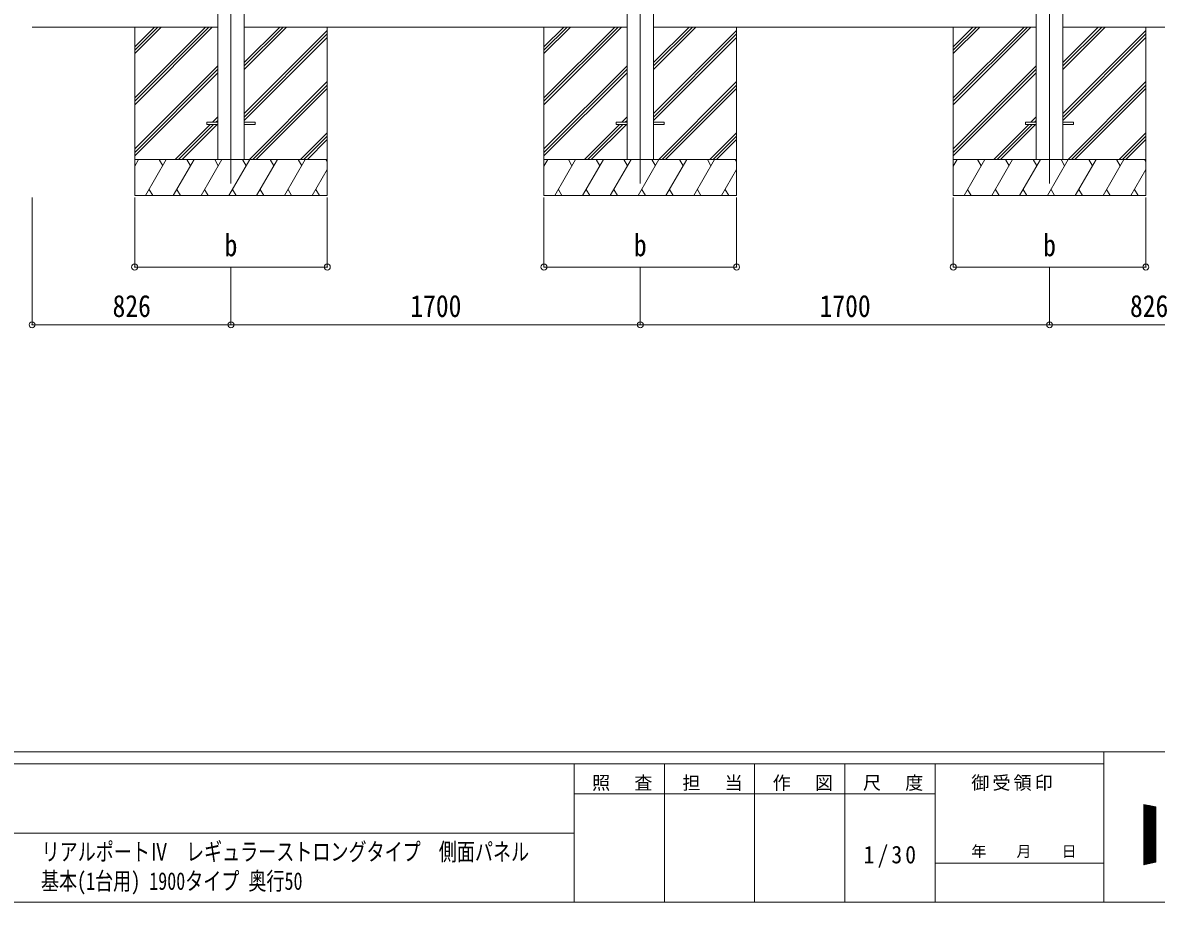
# Model space of a CAD drawing. Units: millimetres at full size. Extents: x -6988 to 7066, y -4877 to 4823.
# Drawn here: x 0 to 4708, y -4877 to -1225 of the extents above; entities that cross this region are included whole.
import ezdxf
from ezdxf.enums import TextEntityAlignment as Align

# ---------------------------------------------------------------- set-up
doc = ezdxf.new("R2010")
doc.units = ezdxf.units.MM
doc.header["$LTSCALE"] = 25
doc.header["$PDMODE"] = 32
doc.header["$PDSIZE"] = 25
for name, color, linetype, lineweight in [('0-0_0', 7, 'Continuous', 9), ('0-1_本体', 4, 'Continuous', 9), ('0-2_部品', 7, 'Continuous', 9), ('0-8_PARTS2', 2, 'Continuous', 9), ('0-A_寸法', 6, 'Continuous', 9), ('F-0_240', 7, 'Continuous', 9)]:
    doc.layers.add(name, color=color, linetype=linetype, lineweight=lineweight)
doc.styles.add('ＭＳ ゴシック', font='')
doc.styles.get('ＭＳ ゴシック').set_extended_font_data('MS Gothic')

msp = doc.modelspace()

# ---------------------------------------------------------------- linework, layer by layer
at = {"layer": '0-0_0'}
for p, q in [((38.77, -1243.22), (809.77, -1243.22)), ((464.77, -1243.22), (464.77, -1943.22)), ((464.77, -1537.4), (758.94, -1243.22)), ((464.77, -1551.54), (773.09, -1243.22)), ((464.77, -1565.69), (787.23, -1243.22)), ((464.77, -1353.55), (575.1, -1243.22)), ((464.77, -1339.41), (560.95, -1243.22)), ((464.77, -1325.27), (546.81, -1243.22)), ((919.77, -1243.22), (2509.77, -1243.22)), ((919.77, -1419.05), (1095.6, -1243.22)), ((919.77, -1404.91), (1081.45, -1243.22)), ((919.77, -1390.77), (1067.31, -1243.22)), ((919.77, -1602.9), (1264.77, -1257.9)), ((1264.77, -1243.22), (1264.77, -1943.22)), ((2164.77, -1243.22), (2164.77, -1943.22)), ((2164.77, -1537.4), (2458.94, -1243.22)), ((2164.77, -1551.54), (2473.09, -1243.22)), ((2164.77, -1565.69), (2487.23, -1243.22)), ((2164.77, -1353.55), (2275.1, -1243.22)), ((2164.77, -1339.41), (2260.95, -1243.22)), ((2164.77, -1325.27), (2246.81, -1243.22)), ((2619.77, -1243.22), (4209.77, -1243.22)), ((2619.77, -1419.05), (2795.6, -1243.22)), ((2619.77, -1404.91), (2781.45, -1243.22)), ((2619.77, -1390.77), (2767.31, -1243.22)), ((2619.77, -1602.9), (2964.77, -1257.9)), ((2964.77, -1243.22), (2964.77, -1943.22)), ((3864.77, -1243.22), (3864.77, -1943.22)), ((3864.77, -1537.4), (4158.94, -1243.22)), ((3864.77, -1551.54), (4173.09, -1243.22)), ((3864.77, -1565.69), (4187.23, -1243.22)), ((3864.77, -1353.55), (3975.1, -1243.22)), ((3864.77, -1339.41), (3960.95, -1243.22)), ((3864.77, -1325.27), (3946.81, -1243.22)), ((4319.77, -1243.22), (5090.77, -1243.22)), ((4319.77, -1419.05), (4495.6, -1243.22)), ((4319.77, -1404.91), (4481.45, -1243.22)), ((4319.77, -1390.77), (4467.31, -1243.22)), ((4319.77, -1602.9), (4664.77, -1257.9)), ((4664.77, -1243.22), (4664.77, -1943.22)), ((919.77, -1617.04), (1264.77, -1272.05)), ((919.77, -1631.18), (1264.77, -1286.19)), ((2619.77, -1617.04), (2964.77, -1272.05)), ((2619.77, -1631.18), (2964.77, -1286.19)), ((4319.77, -1617.04), (4664.77, -1272.05)), ((4319.77, -1631.18), (4664.77, -1286.19)), ((464.77, -1749.53), (809.77, -1404.53)), ((2164.77, -1749.53), (2509.77, -1404.53)), ((3864.77, -1749.53), (4209.77, -1404.53)), ((464.77, -1763.67), (809.77, -1418.68)), ((464.77, -1777.82), (809.77, -1432.82)), ((2164.77, -1763.67), (2509.77, -1418.68)), ((2164.77, -1777.82), (2509.77, -1432.82)), ((3864.77, -1763.67), (4209.77, -1418.68)), ((3864.77, -1777.82), (4209.77, -1432.82)), ((941.57, -1793.22), (1264.77, -1470.03)), ((955.72, -1793.22), (1264.77, -1484.18)), ((969.86, -1793.22), (1264.77, -1498.32)), ((2641.57, -1793.22), (2964.77, -1470.03)), ((2655.72, -1793.22), (2964.77, -1484.18)), ((2669.86, -1793.22), (2964.77, -1498.32)), ((4341.57, -1793.22), (4664.77, -1470.03)), ((4355.72, -1793.22), (4664.77, -1484.18)), ((4369.86, -1793.22), (4664.77, -1498.32)), ((633.21, -1793.22), (778.71, -1647.72)), ((647.35, -1793.22), (792.85, -1647.72)), ((661.49, -1793.22), (806.99, -1647.72)), ((787.71, -1638.72), (809.77, -1616.67)), ((801.85, -1638.72), (809.77, -1630.81)), ((2333.21, -1793.22), (2478.71, -1647.72)), ((2347.35, -1793.22), (2492.85, -1647.72)), ((2361.49, -1793.22), (2506.99, -1647.72)), ((2487.71, -1638.72), (2509.77, -1616.67)), ((2501.85, -1638.72), (2509.77, -1630.81)), ((4033.21, -1793.22), (4178.71, -1647.72)), ((4047.35, -1793.22), (4192.85, -1647.72)), ((4061.49, -1793.22), (4206.99, -1647.72)), ((4187.71, -1638.72), (4209.77, -1616.67)), ((4201.85, -1638.72), (4209.77, -1630.81)), ((1153.71, -1793.22), (1264.77, -1682.17)), ((2853.71, -1793.22), (2964.77, -1682.17)), ((4553.71, -1793.22), (4664.77, -1682.17)), ((1167.85, -1793.22), (1264.77, -1696.31)), ((1181.99, -1793.22), (1264.77, -1710.45)), ((2867.85, -1793.22), (2964.77, -1696.31)), ((2881.99, -1793.22), (2964.77, -1710.45)), ((4567.85, -1793.22), (4664.77, -1696.31)), ((4581.99, -1793.22), (4664.77, -1710.45)), ((1264.77, -1793.22), (464.77, -1793.22)), ((464.77, -1820.73), (480.64, -1793.22)), ((509.51, -1943.22), (596.11, -1793.22)), ((581.11, -1819.2), (566.11, -1793.22)), ((624.98, -1943.22), (711.58, -1793.22)), ((696.58, -1819.21), (681.58, -1793.22)), ((740.45, -1943.22), (827.05, -1793.22)), ((812.05, -1819.21), (797.05, -1793.22)), ((855.92, -1943.22), (942.52, -1793.22)), ((927.52, -1819.21), (912.52, -1793.22)), ((971.39, -1943.22), (1057.99, -1793.22)), ((1042.99, -1819.2), (1027.99, -1793.22)), ((1086.86, -1943.22), (1173.46, -1793.22)), ((1143.46, -1793.22), (1158.46, -1819.2)), ((1202.33, -1943.22), (1264.77, -1835.09)), ((1258.93, -1793.22), (1264.77, -1803.32)), ((2964.77, -1793.22), (2164.77, -1793.22)), ((2164.77, -1820.73), (2180.64, -1793.22)), ((2209.51, -1943.22), (2296.11, -1793.22)), ((2281.11, -1819.2), (2266.11, -1793.22)), ((2324.98, -1943.22), (2411.58, -1793.22)), ((2396.58, -1819.21), (2381.58, -1793.22)), ((2440.45, -1943.22), (2527.05, -1793.22)), ((2512.05, -1819.21), (2497.05, -1793.22)), ((2555.92, -1943.22), (2642.52, -1793.22)), ((2627.52, -1819.21), (2612.52, -1793.22)), ((2671.39, -1943.22), (2757.99, -1793.22)), ((2742.99, -1819.2), (2727.99, -1793.22)), ((2786.86, -1943.22), (2873.46, -1793.22)), ((2843.46, -1793.22), (2858.46, -1819.2)), ((2902.33, -1943.22), (2964.77, -1835.09)), ((2958.93, -1793.22), (2964.77, -1803.32)), ((4664.77, -1793.22), (3864.77, -1793.22)), ((3864.77, -1820.73), (3880.64, -1793.22)), ((3909.51, -1943.22), (3996.11, -1793.22)), ((3981.11, -1819.2), (3966.11, -1793.22)), ((4024.98, -1943.22), (4111.58, -1793.22)), ((4096.58, -1819.21), (4081.58, -1793.22)), ((4140.45, -1943.22), (4227.05, -1793.22)), ((4212.05, -1819.21), (4197.05, -1793.22)), ((4255.92, -1943.22), (4342.52, -1793.22)), ((4327.52, -1819.21), (4312.52, -1793.22)), ((4371.39, -1943.22), (4457.99, -1793.22)), ((4442.99, -1819.2), (4427.99, -1793.22)), ((4486.86, -1943.22), (4573.46, -1793.22)), ((4543.46, -1793.22), (4558.46, -1819.2)), ((4602.33, -1943.22), (4664.77, -1835.09)), ((4658.93, -1793.22), (4664.77, -1803.32)), ((524.51, -1917.24), (539.51, -1943.22)), ((639.98, -1917.24), (654.98, -1943.22)), ((755.45, -1917.24), (770.45, -1943.22)), ((870.92, -1917.24), (885.92, -1943.22)), ((986.39, -1917.24), (1001.39, -1943.22)), ((1101.86, -1917.24), (1116.86, -1943.22)), ((1217.33, -1917.24), (1232.33, -1943.22)), ((2224.51, -1917.24), (2239.51, -1943.22)), ((2339.98, -1917.24), (2354.98, -1943.22)), ((2455.45, -1917.24), (2470.45, -1943.22)), ((2570.92, -1917.24), (2585.92, -1943.22)), ((2686.39, -1917.24), (2701.39, -1943.22)), ((2801.86, -1917.24), (2816.86, -1943.22)), ((2917.33, -1917.24), (2932.33, -1943.22)), ((3924.51, -1917.24), (3939.51, -1943.22)), ((4039.98, -1917.24), (4054.98, -1943.22)), ((4155.45, -1917.24), (4170.45, -1943.22)), ((4270.92, -1917.24), (4285.92, -1943.22)), ((4386.39, -1917.24), (4401.39, -1943.22)), ((4501.86, -1917.24), (4516.86, -1943.22)), ((4617.33, -1917.24), (4632.33, -1943.22)), ((464.77, -1943.22), (1264.77, -1943.22)), ((2164.77, -1943.22), (2964.77, -1943.22)), ((3864.77, -1943.22), (4664.77, -1943.22))]:
    msp.add_line(p, q, dxfattribs=at)
at = {"layer": '0-1_本体'}
for p, q in [((809.77, 1086.78), (809.77, -1793.22)), ((919.77, 1086.78), (919.77, -1793.22)), ((2509.77, 1086.78), (2509.77, -1793.22)), ((2619.77, 1086.78), (2619.77, -1793.22)), ((4209.77, 1086.78), (4209.77, -1793.22)), ((4319.77, 1086.78), (4319.77, -1793.22))]:
    msp.add_line(p, q, dxfattribs=at)
at = {"layer": '0-2_部品', "color": 4}
for p, q in [((764.77, -1638.72), (764.77, -1647.72)), ((809.77, -1638.72), (764.77, -1638.72)), ((809.77, -1647.72), (764.77, -1647.72)), ((964.77, -1638.72), (919.77, -1638.72)), ((964.77, -1647.72), (919.77, -1647.72)), ((964.77, -1638.72), (964.77, -1647.72)), ((2464.77, -1638.72), (2464.77, -1647.72)), ((2509.77, -1638.72), (2464.77, -1638.72)), ((2509.77, -1647.72), (2464.77, -1647.72)), ((2664.77, -1638.72), (2619.77, -1638.72)), ((2664.77, -1647.72), (2619.77, -1647.72)), ((2664.77, -1638.72), (2664.77, -1647.72)), ((4164.77, -1638.72), (4164.77, -1647.72)), ((4209.77, -1638.72), (4164.77, -1638.72)), ((4209.77, -1647.72), (4164.77, -1647.72)), ((4364.77, -1638.72), (4319.77, -1638.72)), ((4364.77, -1647.72), (4319.77, -1647.72)), ((4364.77, -1638.72), (4364.77, -1647.72))]:
    msp.add_line(p, q, dxfattribs=at)
at = {"layer": '0-8_PARTS2'}
for p, q in [((864.77, 1052.91), (864.77, -1893.22)), ((2564.77, 1052.91), (2564.77, -1893.22)), ((4264.77, 1052.91), (4264.77, -1893.22))]:
    msp.add_line(p, q, dxfattribs=at)
at = {"layer": '0-A_寸法'}
for p, q in [((38.76, -2479.59), (38.76, -1950.64)), ((464.77, -2239.61), (464.77, -1950.64)), ((1264.77, -2239.61), (1264.77, -1950.64)), ((2164.77, -2239.61), (2164.77, -1950.64)), ((2964.77, -2239.61), (2964.77, -1950.64)), ((3864.77, -2239.61), (3864.77, -1950.64)), ((4664.77, -2239.61), (4664.77, -1950.64)), ((464.77, -2239.61), (1264.77, -2239.61)), ((864.77, -2479.59), (864.77, -2239.61)), ((2164.77, -2239.61), (2964.77, -2239.61)), ((2564.77, -2479.59), (2564.77, -2239.61)), ((3864.77, -2239.61), (4664.77, -2239.61)), ((4264.77, -2479.59), (4264.77, -2239.61)), ((38.76, -2479.59), (864.77, -2479.59)), ((864.77, -2479.59), (2564.77, -2479.59)), ((4264.77, -2479.59), (2564.77, -2479.59)), ((4264.77, -2479.59), (5090.77, -2479.59))]:
    msp.add_line(p, q, dxfattribs=at)
for p in [(464.77, -2239.61), (1264.77, -2239.61), (2164.77, -2239.61), (2964.77, -2239.61), (3864.77, -2239.61), (4664.77, -2239.61), (38.76, -2479.59), (864.77, -2479.59), (2564.77, -2479.59), (4264.77, -2479.59)]:
    msp.add_point(p, dxfattribs=at)
at = {"layer": 'F-0_240', "color": 5}
for p, q in [((-6987.88, -4252.21), (6712.12, -4252.21)), ((4489.82, -4252.21), (4489.82, -4877.21)), ((-6987.88, -4302.21), (4489.82, -4302.21)), ((2289.82, -4302.21), (2289.82, -4877.21)), ((2664.82, -4302.21), (2664.82, -4877.21)), ((3039.82, -4302.21), (3039.82, -4877.21)), ((3414.82, -4302.21), (3414.82, -4877.21)), ((3789.82, -4302.21), (3789.82, -4877.21)), ((2289.82, -4427.21), (3789.82, -4427.21)), ((-2835.18, -4589.71), (2289.82, -4589.71)), ((3789.82, -4714.71), (4489.82, -4714.71)), ((-6987.88, -4877.21), (6712.12, -4877.21))]:
    msp.add_line(p, q, dxfattribs=at)
at = {"layer": 'F-0_240'}
for p, q in [((4656.46, -4471.05), (4706.46, -4481.46)), ((4656.46, -4471.05), (4656.46, -4721.05)), ((4657.94, -4720.74), (4657.94, -4471.36)), ((4660.44, -4720.22), (4660.44, -4471.88)), ((4662.94, -4719.7), (4662.94, -4472.4)), ((4665.44, -4719.18), (4665.44, -4472.92)), ((4656.46, -4473.4), (4667.75, -4473.4)), ((4656.46, -4475.9), (4679.75, -4475.9)), ((4656.46, -4478.4), (4691.75, -4478.4)), ((4656.46, -4480.9), (4703.75, -4480.9)), ((4656.46, -4483.4), (4706.46, -4483.4)), ((4656.46, -4485.9), (4706.46, -4485.9)), ((4656.46, -4488.4), (4706.46, -4488.4)), ((4656.46, -4490.9), (4706.46, -4490.9)), ((4656.46, -4493.4), (4706.46, -4493.4)), ((4656.46, -4495.9), (4706.46, -4495.9)), ((4656.46, -4498.4), (4706.46, -4498.4)), ((4656.46, -4500.9), (4706.46, -4500.9)), ((4656.46, -4503.4), (4706.46, -4503.4)), ((4656.46, -4505.9), (4706.46, -4505.9)), ((4656.46, -4508.4), (4706.46, -4508.4)), ((4656.46, -4510.9), (4706.46, -4510.9)), ((4656.46, -4513.4), (4706.46, -4513.4)), ((4656.46, -4515.9), (4706.46, -4515.9)), ((4656.46, -4518.4), (4706.46, -4518.4)), ((4667.94, -4718.66), (4667.94, -4473.44)), ((4670.44, -4718.13), (4670.44, -4473.96)), ((4672.94, -4717.61), (4672.94, -4474.48)), ((4675.44, -4717.09), (4675.44, -4475)), ((4677.94, -4716.57), (4677.94, -4475.52)), ((4680.44, -4716.05), (4680.44, -4476.04)), ((4682.94, -4715.53), (4682.94, -4476.56)), ((4685.44, -4715.01), (4685.44, -4477.08)), ((4687.94, -4714.49), (4687.94, -4477.61)), ((4690.44, -4713.97), (4690.44, -4478.13)), ((4692.94, -4713.45), (4692.94, -4478.65)), ((4695.44, -4712.93), (4695.44, -4479.17)), ((4697.94, -4712.41), (4697.94, -4479.69)), ((4700.44, -4711.88), (4700.44, -4480.21)), ((4702.94, -4711.36), (4702.94, -4480.73)), ((4705.44, -4710.84), (4705.44, -4481.25)), ((4706.46, -4481.46), (4706.46, -4710.63)), ((4656.46, -4520.9), (4706.46, -4520.9)), ((4656.46, -4523.4), (4706.46, -4523.4)), ((4656.46, -4525.9), (4706.46, -4525.9)), ((4656.46, -4528.4), (4706.46, -4528.4)), ((4656.46, -4530.9), (4706.46, -4530.9)), ((4656.46, -4533.4), (4706.46, -4533.4)), ((4656.46, -4535.9), (4706.46, -4535.9)), ((4656.46, -4538.4), (4706.46, -4538.4)), ((4656.46, -4540.9), (4706.46, -4540.9)), ((4656.46, -4543.4), (4706.46, -4543.4)), ((4656.46, -4545.9), (4706.46, -4545.9)), ((4656.46, -4548.4), (4706.46, -4548.4)), ((4656.46, -4550.9), (4706.46, -4550.9)), ((4656.46, -4553.4), (4706.46, -4553.4)), ((4656.46, -4555.9), (4706.46, -4555.9)), ((4656.46, -4558.4), (4706.46, -4558.4)), ((4656.46, -4560.9), (4706.46, -4560.9)), ((4656.46, -4563.4), (4706.46, -4563.4)), ((4656.46, -4565.9), (4706.46, -4565.9)), ((4656.46, -4568.4), (4706.46, -4568.4)), ((4656.46, -4570.9), (4706.46, -4570.9)), ((4656.46, -4573.4), (4706.46, -4573.4)), ((4656.46, -4575.9), (4706.46, -4575.9)), ((4656.46, -4578.4), (4706.46, -4578.4)), ((4656.46, -4580.9), (4706.46, -4580.9)), ((4656.46, -4583.4), (4706.46, -4583.4)), ((4656.46, -4585.9), (4706.46, -4585.9)), ((4656.46, -4588.4), (4706.46, -4588.4)), ((4656.46, -4590.9), (4706.46, -4590.9)), ((4656.46, -4593.4), (4706.46, -4593.4)), ((4656.46, -4595.9), (4706.46, -4595.9)), ((4656.46, -4598.4), (4706.46, -4598.4)), ((4656.46, -4600.9), (4706.46, -4600.9)), ((4656.46, -4603.4), (4706.46, -4603.4)), ((4656.46, -4605.9), (4706.46, -4605.9)), ((4656.46, -4608.4), (4706.46, -4608.4)), ((4656.46, -4610.9), (4706.46, -4610.9)), ((4656.46, -4613.4), (4706.46, -4613.4)), ((4656.46, -4615.9), (4706.46, -4615.9)), ((4656.46, -4618.4), (4706.46, -4618.4)), ((4656.46, -4620.9), (4706.46, -4620.9)), ((4656.46, -4623.4), (4706.46, -4623.4)), ((4656.46, -4625.9), (4706.46, -4625.9)), ((4656.46, -4628.4), (4706.46, -4628.4)), ((4656.46, -4630.9), (4706.46, -4630.9)), ((4656.46, -4633.4), (4706.46, -4633.4)), ((4656.46, -4635.9), (4706.46, -4635.9)), ((4656.46, -4638.4), (4706.46, -4638.4)), ((4656.46, -4640.9), (4706.46, -4640.9)), ((4656.46, -4643.4), (4706.46, -4643.4)), ((4656.46, -4645.9), (4706.46, -4645.9)), ((4656.46, -4648.4), (4706.46, -4648.4)), ((4656.46, -4650.9), (4706.46, -4650.9)), ((4656.46, -4653.4), (4706.46, -4653.4)), ((4656.46, -4655.9), (4706.46, -4655.9)), ((4656.46, -4658.4), (4706.46, -4658.4)), ((4656.46, -4660.9), (4706.46, -4660.9)), ((4656.46, -4663.4), (4706.46, -4663.4)), ((4656.46, -4665.9), (4706.46, -4665.9)), ((4656.46, -4668.4), (4706.46, -4668.4)), ((4656.46, -4670.9), (4706.46, -4670.9)), ((4656.46, -4673.4), (4706.46, -4673.4)), ((4656.46, -4675.9), (4706.46, -4675.9)), ((4656.46, -4678.4), (4706.46, -4678.4)), ((4656.46, -4680.9), (4706.46, -4680.9)), ((4656.46, -4683.4), (4706.46, -4683.4)), ((4656.46, -4685.9), (4706.46, -4685.9)), ((4656.46, -4688.4), (4706.46, -4688.4)), ((4656.46, -4690.9), (4706.46, -4690.9)), ((4656.46, -4693.4), (4706.46, -4693.4)), ((4656.46, -4695.9), (4706.46, -4695.9)), ((4656.46, -4698.4), (4706.46, -4698.4)), ((4656.46, -4700.9), (4706.46, -4700.9)), ((4656.46, -4703.4), (4706.46, -4703.4)), ((4656.46, -4705.9), (4706.46, -4705.9)), ((4656.46, -4708.4), (4706.46, -4708.4)), ((4706.46, -4710.63), (4656.46, -4721.05)), ((4656.46, -4710.9), (4705.17, -4710.9)), ((4656.46, -4713.4), (4693.17, -4713.4)), ((4656.46, -4715.9), (4681.17, -4715.9)), ((4656.46, -4718.4), (4669.17, -4718.4)), ((4656.46, -4720.9), (4657.17, -4720.9))]:
    msp.add_line(p, q, dxfattribs=at)

# ---------------------------------------------------------------- texts
at = {"layer": '0-A_寸法', "color": 7, "style": 'ＭＳ ゴシック', "width": 0.85}
for s, p in [('b', (838.52, -2222.11)), ('b', (2538.52, -2222.11)), ('b', (4238.52, -2222.11)), ('826', (373.02, -2474.59)), ('1700', (1609.77, -2474.59)), ('1700', (3309.77, -2474.59)), ('826', (4599.02, -2474.59))]:
    msp.add_text(s, height=91.64, dxfattribs=at).set_placement(p, align=Align.BOTTOM_LEFT)
at = {"layer": 'F-0_240', "style": 'ＭＳ ゴシック', "width": 0.75}
for s, p in [('リアルポートⅣ\u3000レギュラーストロングタイプ\u3000側面パネル', (78.1, -4725.87)), ('基本(1台用) 1900タイプ 奥行50', (75.55, -4847.54))]:
    msp.add_text(s, height=73.31, dxfattribs=at).set_placement(p, align=Align.BOTTOM_LEFT)
at = {"layer": 'F-0_240', "style": 'ＭＳ ゴシック'}
msp.add_text('年\u3000\u3000月\u3000\u3000日', height=45.82, dxfattribs=at).set_placement((3939.83, -4702.21), align=Align.BOTTOM_LEFT)
at = {"layer": 'F-0_240', "attachment_point": 7, "style": 'ＭＳ ゴシック'}
for s, insert, char_height in [('\\T1.17;照\u3000査', (2364.83, -4414.71), 54.99), ('\\T1.17;担\u3000当', (2739.83, -4414.71), 54.99), ('\\T1.17;作\u3000図', (3114.82, -4414.71), 54.99), ('\\T1.17;尺\u3000度', (3489.83, -4414.71), 54.99), ('\\T1.17;御受領印', (3939.82, -4414.71), 54.99), ('\\T1.28;\\W0.9;1/30', (3492.95, -4733.46), 73.31)]:
    msp.add_mtext(s, dxfattribs=dict(at, insert=insert, char_height=char_height))

doc.saveas('drawing.dxf')
